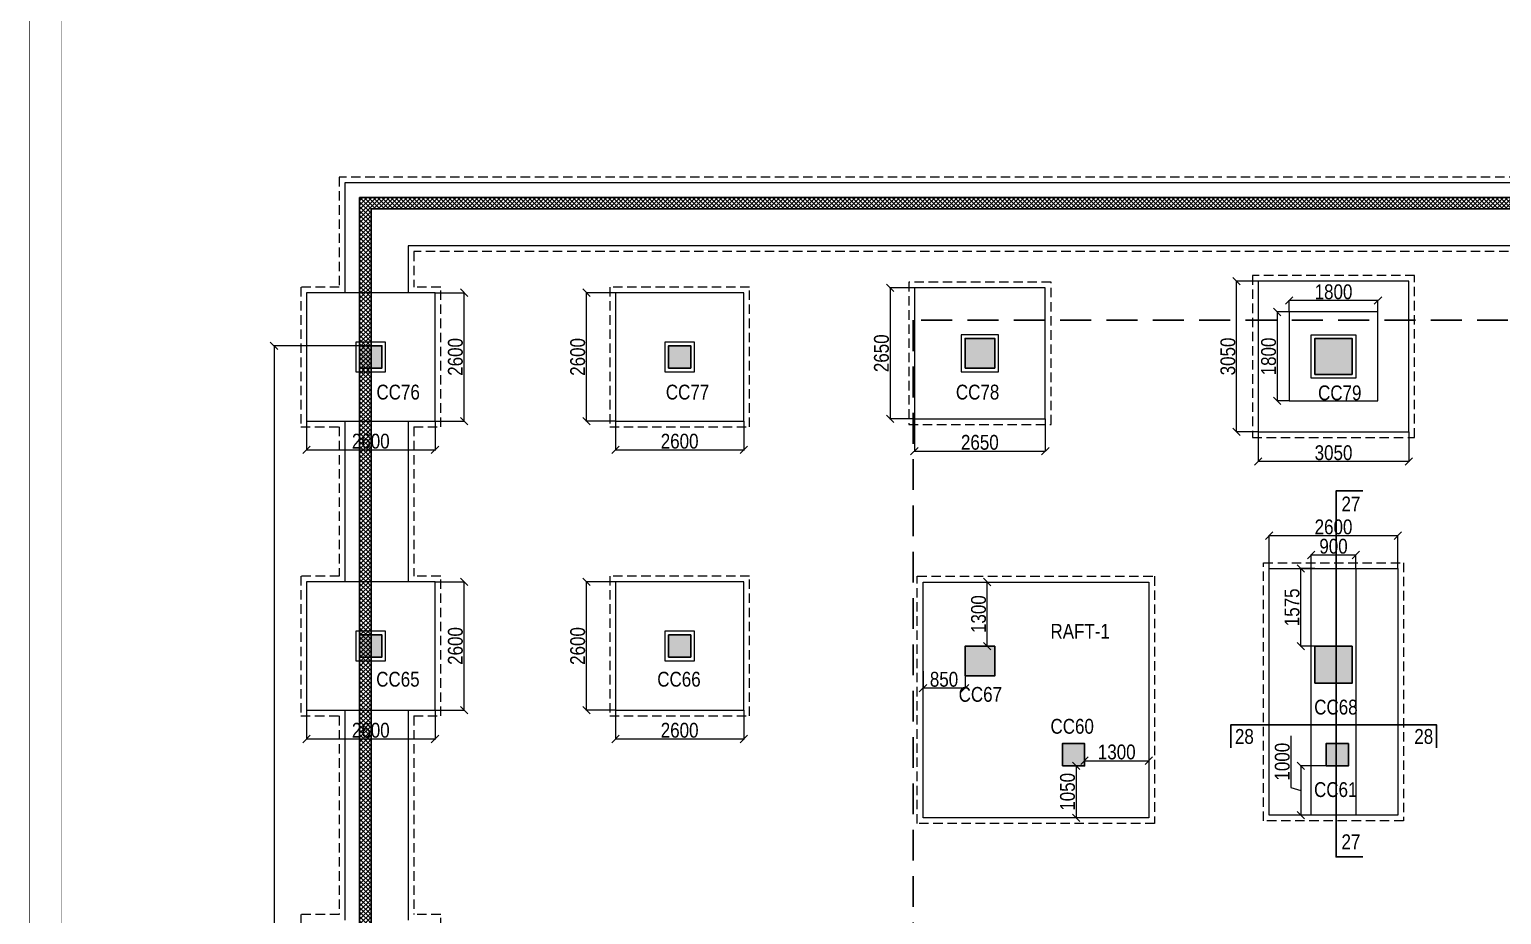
# Model space of a CAD drawing. Header units: millimetres. Extents: x 1112055 to 3390982, y -148532 to 766891.
# Drawn here: x 2860837 to 2890626, y 354733 to 372645 of the extents above; entities that cross this region are included whole.
import ezdxf

# ---------------------------------------------------------------- set-up
doc = ezdxf.new("R2010")
doc.units = ezdxf.units.MM
doc.header["$PDMODE"] = 35
doc.header["$PDSIZE"] = -25
doc.linetypes.add('DASHED2', pattern=[0.375, 0.25, -0.125])
doc.linetypes.add('Hidden', pattern=[9.525, 6.35, -3.175])
for name, color, linetype, lineweight in [('B COL. NO.', 3, 'Continuous', 20), ('B FINAL COLUMN', 1, 'Continuous', 30), ('B FOOTING', 49, 'Continuous', 20), ('B FOOTING DIM', 234, 'Continuous', 9), ('B HATCH', 250, 'Continuous', 0), ('B P.C.C', 251, 'Continuous', 0), ('B TITLE BLOCK', 250, 'Continuous', 0)]:
    doc.layers.add(name, color=color, linetype=linetype, lineweight=lineweight)
doc.layers.add('B Pedestal', color=7, linetype='Continuous', lineweight=9, true_color=0x5c8948)
doc.layers.add('B-COL HT', color=7, linetype='Continuous', lineweight=0, true_color=0x4e4f45)
doc.styles.add('SWINC', font='swissc.ttf')
doc.dimstyles.new('BHOOMI', dxfattribs={"dimtxt": 230, "dimasz": 150, "dimexe": 10, "dimexo": 0, "dimgap": 25, "dimtad": 1, "dimdec": 0, "dimzin": 0, "dimdsep": 46, "dimtxsty": 'SWINC', "dimblk": 'OBLIQUE', "dimcen": 0.09, "dimclrd": 250, "dimclre": 250, "dimclrt": 256, "dimaunit": 1, "dimadec": 3, "dimazin": 0, "dimtfac": 1, "dimtdec": 0, "dimtofl": 0, "dimtmove": 1, "dimatfit": 3, "dimfxl": 100, "dimtolj": 1, "dimtzin": 0, "dimlwd": 9, "dimlwe": 5, "dimarcsym": 0})

# ---------------------------------------------------------------- blocks, each defined once
blk = doc.blocks.new('_Oblique')
at = {"color": 0, "linetype": 'ByBlock', "lineweight": -2}
blk.add_line((-0.5, -0.5), (0.5, 0.5), dxfattribs=at)
blk = doc.blocks.new('*D5028')
at = {"layer": 'B FOOTING DIM', "color": 250, "lineweight": 5, "ltscale": 0.5, "transparency": 16777216}
for p, q in [((2878744, 367417), (2878244, 367417)), ((2878254, 367417), (2878254, 364767)), ((2878744, 364767), (2878244, 364767))]:
    blk.add_line(p, q, dxfattribs=at)
at = {"layer": 'Defpoints', "color": 0, "transparency": 16777216}
for p in [(2878744, 367417), (2878254, 364767), (2878744, 364767)]:
    blk.add_point(p, dxfattribs=at)
at = {"layer": 'B FOOTING DIM', "color": 250, "lineweight": 5, "transparency": 16777216, "xscale": 150, "yscale": 150, "zscale": 150}
for p, rotation in [((2878254, 367417), 90), ((2878254, 364767), 270)]:
    blk.add_blockref('_Oblique', p, dxfattribs=dict(at, rotation=rotation))
at = {"layer": 'B FOOTING DIM', "transparency": 16777216, "insert": (2878079, 366092), "char_height": 300, "attachment_point": 5, "rotation": 90, "style": 'SWINC'}
blk.add_mtext('\\A1;2650', dxfattribs=at)
blk = doc.blocks.new('*D5029')
at = {"layer": 'B FOOTING DIM', "color": 250, "lineweight": 5, "ltscale": 0.5, "transparency": 16777216}
for p, q in [((2878744, 364767), (2878744, 364103)), ((2881394, 364767), (2881394, 364103)), ((2878744, 364113), (2881394, 364113))]:
    blk.add_line(p, q, dxfattribs=at)
at = {"layer": 'Defpoints', "color": 0, "transparency": 16777216}
for p in [(2878744, 364767), (2881394, 364767), (2881394, 364113)]:
    blk.add_point(p, dxfattribs=at)
at = {"layer": 'B FOOTING DIM', "color": 250, "lineweight": 5, "transparency": 16777216, "xscale": 150, "yscale": 150, "zscale": 150, "rotation": 180}
blk.add_blockref('_Oblique', (2878744, 364113), dxfattribs=at)
at = {"layer": 'B FOOTING DIM', "color": 250, "lineweight": 5, "transparency": 16777216, "xscale": 150, "yscale": 150, "zscale": 150}
blk.add_blockref('_Oblique', (2881394, 364113), dxfattribs=at)
at = {"layer": 'B FOOTING DIM', "transparency": 16777216, "insert": (2880069, 364288), "char_height": 300, "attachment_point": 5, "style": 'SWINC'}
blk.add_mtext('\\A1;2650', dxfattribs=at)
blk = doc.blocks.new('*D5060')
at = {"layer": 'B FOOTING DIM', "color": 250, "lineweight": 5, "ltscale": 0.5, "transparency": 16777216}
for p, q in [((2885701, 367552), (2885255, 367552)), ((2885265, 364502), (2885265, 367552)), ((2885701, 364502), (2885255, 364502))]:
    blk.add_line(p, q, dxfattribs=at)
at = {"layer": 'Defpoints', "color": 0, "transparency": 16777216}
for p in [(2885265, 367552), (2885701, 367552), (2885701, 364502)]:
    blk.add_point(p, dxfattribs=at)
at = {"layer": 'B FOOTING DIM', "color": 250, "lineweight": 5, "transparency": 16777216, "xscale": 150, "yscale": 150, "zscale": 150}
for p, rotation in [((2885265, 367552), 90), ((2885265, 364502), 270)]:
    blk.add_blockref('_Oblique', p, dxfattribs=dict(at, rotation=rotation))
at = {"layer": 'B FOOTING DIM', "transparency": 16777216, "insert": (2885090, 366027), "char_height": 300, "attachment_point": 5, "rotation": 90, "style": 'SWINC'}
blk.add_mtext('\\A1;3050', dxfattribs=at)
blk = doc.blocks.new('*D5061')
at = {"layer": 'B FOOTING DIM', "color": 250, "lineweight": 5, "ltscale": 0.5, "transparency": 16777216}
for p, q in [((2885701, 364502), (2885701, 363892)), ((2888751, 364502), (2888751, 363892)), ((2888751, 363902), (2885701, 363902))]:
    blk.add_line(p, q, dxfattribs=at)
at = {"layer": 'Defpoints', "color": 0, "transparency": 16777216}
for p in [(2885701, 364502), (2888751, 364502), (2885701, 363902)]:
    blk.add_point(p, dxfattribs=at)
at = {"layer": 'B FOOTING DIM', "color": 250, "lineweight": 5, "transparency": 16777216, "xscale": 150, "yscale": 150, "zscale": 150, "rotation": 180}
blk.add_blockref('_Oblique', (2885701, 363902), dxfattribs=at)
at = {"layer": 'B FOOTING DIM', "color": 250, "lineweight": 5, "transparency": 16777216, "xscale": 150, "yscale": 150, "zscale": 150}
blk.add_blockref('_Oblique', (2888751, 363902), dxfattribs=at)
at = {"layer": 'B FOOTING DIM', "transparency": 16777216, "insert": (2887226, 364077), "char_height": 300, "attachment_point": 5, "style": 'SWINC'}
blk.add_mtext('\\A1;3050', dxfattribs=at)
blk = doc.blocks.new('*D5062')
at = {"layer": 'B FOOTING DIM', "color": 250, "lineweight": 5, "ltscale": 0.5, "transparency": 16777216}
for p, q in [((2886326, 366927), (2886326, 367169)), ((2888126, 367159), (2886326, 367159)), ((2888126, 366927), (2888126, 367169))]:
    blk.add_line(p, q, dxfattribs=at)
at = {"layer": 'Defpoints', "color": 0, "transparency": 16777216}
for p in [(2886326, 367159), (2886326, 366927), (2888126, 366927)]:
    blk.add_point(p, dxfattribs=at)
at = {"layer": 'B FOOTING DIM', "color": 250, "lineweight": 5, "transparency": 16777216, "xscale": 150, "yscale": 150, "zscale": 150, "rotation": 180}
blk.add_blockref('_Oblique', (2886326, 367159), dxfattribs=at)
at = {"layer": 'B FOOTING DIM', "color": 250, "lineweight": 5, "transparency": 16777216, "xscale": 150, "yscale": 150, "zscale": 150}
blk.add_blockref('_Oblique', (2888126, 367159), dxfattribs=at)
at = {"layer": 'B FOOTING DIM', "transparency": 16777216, "insert": (2887226, 367334), "char_height": 300, "attachment_point": 5, "style": 'SWINC'}
blk.add_mtext('\\A1;1800', dxfattribs=at)
blk = doc.blocks.new('*D5063')
at = {"layer": 'B FOOTING DIM', "color": 250, "lineweight": 5, "ltscale": 0.5, "transparency": 16777216}
for p, q in [((2886326, 366927), (2886078, 366927)), ((2886088, 366927), (2886088, 365127)), ((2886326, 365127), (2886078, 365127))]:
    blk.add_line(p, q, dxfattribs=at)
at = {"layer": 'Defpoints', "color": 0, "transparency": 16777216}
for p in [(2886326, 366927), (2886088, 365127), (2886326, 365127)]:
    blk.add_point(p, dxfattribs=at)
at = {"layer": 'B FOOTING DIM', "color": 250, "lineweight": 5, "transparency": 16777216, "xscale": 150, "yscale": 150, "zscale": 150}
for p, rotation in [((2886088, 366927), 90), ((2886088, 365127), 270)]:
    blk.add_blockref('_Oblique', p, dxfattribs=dict(at, rotation=rotation))
at = {"layer": 'B FOOTING DIM', "transparency": 16777216, "insert": (2885913, 366027), "char_height": 300, "attachment_point": 5, "rotation": 90, "style": 'SWINC'}
blk.add_mtext('\\A1;1800', dxfattribs=at)
blk = doc.blocks.new('*D5074')
at = {"layer": 'B FOOTING DIM', "color": 250, "lineweight": 5, "ltscale": 0.5, "transparency": 16777216}
for p, q in [((2886851, 361737), (2886552, 361737)), ((2886562, 360162), (2886562, 361737)), ((2886851, 360162), (2886552, 360162))]:
    blk.add_line(p, q, dxfattribs=at)
at = {"layer": 'Defpoints', "color": 0, "transparency": 16777216}
for p in [(2886562, 361737), (2886851, 361737), (2886851, 360162)]:
    blk.add_point(p, dxfattribs=at)
at = {"layer": 'B FOOTING DIM', "color": 250, "lineweight": 5, "transparency": 16777216, "xscale": 150, "yscale": 150, "zscale": 150}
for p, rotation in [((2886562, 361737), 90), ((2886562, 360162), 270)]:
    blk.add_blockref('_Oblique', p, dxfattribs=dict(at, rotation=rotation))
at = {"layer": 'B FOOTING DIM', "transparency": 16777216, "insert": (2886387, 360950), "char_height": 300, "attachment_point": 5, "rotation": 90, "style": 'SWINC'}
blk.add_mtext('\\A1;1575', dxfattribs=at)
blk = doc.blocks.new('*D5075')
at = {"layer": 'B FOOTING DIM', "color": 250, "lineweight": 5, "ltscale": 0.5, "transparency": 16777216}
for p, q in [((2886365, 358352), (2886365, 357302)), ((2887076, 357742), (2886552, 357742)), ((2886562, 357742), (2886562, 356742)), ((2886365, 357302), (2886562, 357242)), ((2887076, 356742), (2886552, 356742))]:
    blk.add_line(p, q, dxfattribs=at)
at = {"layer": 'Defpoints', "color": 0, "transparency": 16777216}
for p in [(2887076, 357742), (2886562, 356742), (2887076, 356742)]:
    blk.add_point(p, dxfattribs=at)
at = {"layer": 'B FOOTING DIM', "color": 250, "lineweight": 5, "transparency": 16777216, "xscale": 150, "yscale": 150, "zscale": 150}
for p, rotation in [((2886562, 357742), 90), ((2886562, 356742), 270)]:
    blk.add_blockref('_Oblique', p, dxfattribs=dict(at, rotation=rotation))
at = {"layer": 'B FOOTING DIM', "transparency": 16777216, "insert": (2886190, 357827), "char_height": 300, "attachment_point": 5, "rotation": 90, "style": 'SWINC'}
blk.add_mtext('\\A1;1000', dxfattribs=at)
blk = doc.blocks.new('*D5076')
at = {"layer": 'B FOOTING DIM', "color": 250, "lineweight": 5, "ltscale": 0.5, "transparency": 16777216}
for p, q in [((2886776, 361737), (2886776, 362020)), ((2886776, 362010), (2887676, 362010)), ((2887676, 361737), (2887676, 362020))]:
    blk.add_line(p, q, dxfattribs=at)
at = {"layer": 'Defpoints', "color": 0, "transparency": 16777216}
for p in [(2887676, 362010), (2886776, 361737), (2887676, 361737)]:
    blk.add_point(p, dxfattribs=at)
at = {"layer": 'B FOOTING DIM', "color": 250, "lineweight": 5, "transparency": 16777216, "xscale": 150, "yscale": 150, "zscale": 150, "rotation": 180}
blk.add_blockref('_Oblique', (2886776, 362010), dxfattribs=at)
at = {"layer": 'B FOOTING DIM', "color": 250, "lineweight": 5, "transparency": 16777216, "xscale": 150, "yscale": 150, "zscale": 150}
blk.add_blockref('_Oblique', (2887676, 362010), dxfattribs=at)
at = {"layer": 'B FOOTING DIM', "transparency": 16777216, "insert": (2887226, 362185), "char_height": 300, "attachment_point": 5, "style": 'SWINC'}
blk.add_mtext('\\A1;900', dxfattribs=at)
blk = doc.blocks.new('*D5077')
at = {"layer": 'B FOOTING DIM', "color": 250, "lineweight": 5, "ltscale": 0.5, "transparency": 16777216}
for p, q in [((2885926, 361737), (2885926, 362411)), ((2885926, 362401), (2888526, 362401)), ((2888526, 361737), (2888526, 362411))]:
    blk.add_line(p, q, dxfattribs=at)
at = {"layer": 'Defpoints', "color": 0, "transparency": 16777216}
for p in [(2888526, 362401), (2885926, 361737), (2888526, 361737)]:
    blk.add_point(p, dxfattribs=at)
at = {"layer": 'B FOOTING DIM', "color": 250, "lineweight": 5, "transparency": 16777216, "xscale": 150, "yscale": 150, "zscale": 150, "rotation": 180}
blk.add_blockref('_Oblique', (2885926, 362401), dxfattribs=at)
at = {"layer": 'B FOOTING DIM', "color": 250, "lineweight": 5, "transparency": 16777216, "xscale": 150, "yscale": 150, "zscale": 150}
blk.add_blockref('_Oblique', (2888526, 362401), dxfattribs=at)
at = {"layer": 'B FOOTING DIM', "transparency": 16777216, "insert": (2887226, 362576), "char_height": 300, "attachment_point": 5, "style": 'SWINC'}
blk.add_mtext('\\A1;2600', dxfattribs=at)
blk = doc.blocks.new('*D5129')
at = {"layer": 'B FOOTING DIM', "color": 250, "lineweight": 5, "ltscale": 0.5, "transparency": 16777216}
for p, q in [((2882189, 357987), (2882189, 357837)), ((2882189, 357847), (2883489, 357847)), ((2883489, 357971), (2883489, 357837))]:
    blk.add_line(p, q, dxfattribs=at)
at = {"layer": 'Defpoints', "color": 0, "transparency": 16777216}
for p in [(2882189, 357987), (2883489, 357971), (2883489, 357847)]:
    blk.add_point(p, dxfattribs=at)
at = {"layer": 'B FOOTING DIM', "color": 250, "lineweight": 5, "transparency": 16777216, "xscale": 150, "yscale": 150, "zscale": 150, "rotation": 180}
blk.add_blockref('_Oblique', (2882189, 357847), dxfattribs=at)
at = {"layer": 'B FOOTING DIM', "color": 250, "lineweight": 5, "transparency": 16777216, "xscale": 150, "yscale": 150, "zscale": 150}
blk.add_blockref('_Oblique', (2883489, 357847), dxfattribs=at)
at = {"layer": 'B FOOTING DIM', "transparency": 16777216, "insert": (2882839, 358022), "char_height": 300, "attachment_point": 5, "style": 'SWINC'}
blk.add_mtext('\\A1;1300', dxfattribs=at)
blk = doc.blocks.new('*D5130')
at = {"layer": 'B FOOTING DIM', "color": 250, "lineweight": 5, "ltscale": 0.5, "transparency": 16777216}
for p, q in [((2878919, 359657), (2878919, 359307)), ((2879769, 359662), (2879769, 359307)), ((2879769, 359317), (2878919, 359317))]:
    blk.add_line(p, q, dxfattribs=at)
at = {"layer": 'Defpoints', "color": 0, "transparency": 16777216}
for p in [(2878919, 359657), (2879769, 359662), (2878919, 359317)]:
    blk.add_point(p, dxfattribs=at)
at = {"layer": 'B FOOTING DIM', "color": 250, "lineweight": 5, "transparency": 16777216, "xscale": 150, "yscale": 150, "zscale": 150, "rotation": 180}
blk.add_blockref('_Oblique', (2878919, 359317), dxfattribs=at)
at = {"layer": 'B FOOTING DIM', "color": 250, "lineweight": 5, "transparency": 16777216, "xscale": 150, "yscale": 150, "zscale": 150}
blk.add_blockref('_Oblique', (2879769, 359317), dxfattribs=at)
at = {"layer": 'B FOOTING DIM', "transparency": 16777216, "insert": (2879344, 359492), "char_height": 300, "attachment_point": 5, "style": 'SWINC'}
blk.add_mtext('\\A1;850', dxfattribs=at)
blk = doc.blocks.new('*D5131')
at = {"layer": 'B FOOTING DIM', "color": 250, "lineweight": 5, "ltscale": 0.5, "transparency": 16777216}
for p, q in [((2882189, 357742), (2882009, 357742)), ((2882019, 357742), (2882019, 356692)), ((2882189, 356692), (2882009, 356692))]:
    blk.add_line(p, q, dxfattribs=at)
at = {"layer": 'Defpoints', "color": 0, "transparency": 16777216}
for p in [(2882189, 357742), (2882019, 356692), (2882189, 356692)]:
    blk.add_point(p, dxfattribs=at)
at = {"layer": 'B FOOTING DIM', "color": 250, "lineweight": 5, "transparency": 16777216, "xscale": 150, "yscale": 150, "zscale": 150}
for p, rotation in [((2882019, 357742), 90), ((2882019, 356692), 270)]:
    blk.add_blockref('_Oblique', p, dxfattribs=dict(at, rotation=rotation))
at = {"layer": 'B FOOTING DIM', "transparency": 16777216, "insert": (2881844, 357217), "char_height": 300, "attachment_point": 5, "rotation": 90, "style": 'SWINC'}
blk.add_mtext('\\A1;1050', dxfattribs=at)
blk = doc.blocks.new('*D5132')
at = {"layer": 'B FOOTING DIM', "color": 250, "lineweight": 5, "ltscale": 0.5, "transparency": 16777216}
for p, q in [((2880069, 361463), (2880229, 361463)), ((2880219, 360162), (2880219, 361463)), ((2880069, 360162), (2880229, 360162))]:
    blk.add_line(p, q, dxfattribs=at)
at = {"layer": 'Defpoints', "color": 0, "transparency": 16777216}
for p in [(2880069, 361463), (2880219, 361463), (2880069, 360162)]:
    blk.add_point(p, dxfattribs=at)
at = {"layer": 'B FOOTING DIM', "color": 250, "lineweight": 5, "transparency": 16777216, "xscale": 150, "yscale": 150, "zscale": 150}
for p, rotation in [((2880219, 361463), 90), ((2880219, 360162), 270)]:
    blk.add_blockref('_Oblique', p, dxfattribs=dict(at, rotation=rotation))
at = {"layer": 'B FOOTING DIM', "transparency": 16777216, "insert": (2880044, 360813), "char_height": 300, "attachment_point": 5, "rotation": 90, "style": 'SWINC'}
blk.add_mtext('\\A1;1300', dxfattribs=at)
blk = doc.blocks.new('*D5167')
at = {"layer": 'B FOOTING DIM', "color": 250, "lineweight": 5, "ltscale": 0.5, "transparency": 16777216}
for p, q in [((2866444, 358868), (2866444, 358276)), ((2869044, 358868), (2869044, 358276)), ((2866444, 358286), (2869044, 358286))]:
    blk.add_line(p, q, dxfattribs=at)
at = {"layer": 'Defpoints', "color": 0, "transparency": 16777216}
for p in [(2866444, 358868), (2869044, 358868), (2869044, 358286)]:
    blk.add_point(p, dxfattribs=at)
at = {"layer": 'B FOOTING DIM', "color": 250, "lineweight": 5, "transparency": 16777216, "xscale": 150, "yscale": 150, "zscale": 150, "rotation": 180}
blk.add_blockref('_Oblique', (2866444, 358286), dxfattribs=at)
at = {"layer": 'B FOOTING DIM', "color": 250, "lineweight": 5, "transparency": 16777216, "xscale": 150, "yscale": 150, "zscale": 150}
blk.add_blockref('_Oblique', (2869044, 358286), dxfattribs=at)
at = {"layer": 'B FOOTING DIM', "transparency": 16777216, "insert": (2867744, 358461), "char_height": 300, "attachment_point": 5, "style": 'SWINC'}
blk.add_mtext('\\A1;2600', dxfattribs=at)
blk = doc.blocks.new('*D5168')
at = {"layer": 'B FOOTING DIM', "color": 250, "lineweight": 5, "ltscale": 0.5, "transparency": 16777216}
for p, q in [((2869044, 361468), (2869642, 361468)), ((2869632, 358868), (2869632, 361468)), ((2869044, 358868), (2869642, 358868))]:
    blk.add_line(p, q, dxfattribs=at)
at = {"layer": 'Defpoints', "color": 0, "transparency": 16777216}
for p in [(2869044, 361468), (2869632, 361468), (2869044, 358868)]:
    blk.add_point(p, dxfattribs=at)
at = {"layer": 'B FOOTING DIM', "color": 250, "lineweight": 5, "transparency": 16777216, "xscale": 150, "yscale": 150, "zscale": 150}
for p, rotation in [((2869632, 361468), 90), ((2869632, 358868), 270)]:
    blk.add_blockref('_Oblique', p, dxfattribs=dict(at, rotation=rotation))
at = {"layer": 'B FOOTING DIM', "transparency": 16777216, "insert": (2869457, 360168), "char_height": 300, "attachment_point": 5, "rotation": 90, "style": 'SWINC'}
blk.add_mtext('\\A1;2600', dxfattribs=at)
blk = doc.blocks.new('*D5169')
at = {"layer": 'B FOOTING DIM', "color": 250, "lineweight": 5, "ltscale": 0.5, "transparency": 16777216}
for p, q in [((2872694, 358868), (2872694, 358276)), ((2875294, 358868), (2875294, 358276)), ((2872694, 358286), (2875294, 358286))]:
    blk.add_line(p, q, dxfattribs=at)
at = {"layer": 'Defpoints', "color": 0, "transparency": 16777216}
for p in [(2872694, 358868), (2875294, 358868), (2875294, 358286)]:
    blk.add_point(p, dxfattribs=at)
at = {"layer": 'B FOOTING DIM', "color": 250, "lineweight": 5, "transparency": 16777216, "xscale": 150, "yscale": 150, "zscale": 150, "rotation": 180}
blk.add_blockref('_Oblique', (2872694, 358286), dxfattribs=at)
at = {"layer": 'B FOOTING DIM', "color": 250, "lineweight": 5, "transparency": 16777216, "xscale": 150, "yscale": 150, "zscale": 150}
blk.add_blockref('_Oblique', (2875294, 358286), dxfattribs=at)
at = {"layer": 'B FOOTING DIM', "transparency": 16777216, "insert": (2873994, 358461), "char_height": 300, "attachment_point": 5, "style": 'SWINC'}
blk.add_mtext('\\A1;2600', dxfattribs=at)
blk = doc.blocks.new('*D5170')
at = {"layer": 'B FOOTING DIM', "color": 250, "lineweight": 5, "ltscale": 0.5, "transparency": 16777216}
for p, q in [((2872694, 361468), (2872097, 361468)), ((2872107, 358868), (2872107, 361468)), ((2872694, 358868), (2872097, 358868))]:
    blk.add_line(p, q, dxfattribs=at)
at = {"layer": 'Defpoints', "color": 0, "transparency": 16777216}
for p in [(2872107, 361468), (2872694, 361468), (2872694, 358868)]:
    blk.add_point(p, dxfattribs=at)
at = {"layer": 'B FOOTING DIM', "color": 250, "lineweight": 5, "transparency": 16777216, "xscale": 150, "yscale": 150, "zscale": 150}
for p, rotation in [((2872107, 361468), 90), ((2872107, 358868), 270)]:
    blk.add_blockref('_Oblique', p, dxfattribs=dict(at, rotation=rotation))
at = {"layer": 'B FOOTING DIM', "transparency": 16777216, "insert": (2871932, 360168), "char_height": 300, "attachment_point": 5, "rotation": 90, "style": 'SWINC'}
blk.add_mtext('\\A1;2600', dxfattribs=at)
blk = doc.blocks.new('*D5171')
at = {"layer": 'B FOOTING DIM', "color": 250, "lineweight": 5, "ltscale": 0.5, "transparency": 16777216}
for p, q in [((2866444, 364718), (2866444, 364126)), ((2869044, 364718), (2869044, 364126)), ((2866444, 364136), (2869044, 364136))]:
    blk.add_line(p, q, dxfattribs=at)
at = {"layer": 'Defpoints', "color": 0, "transparency": 16777216}
for p in [(2866444, 364718), (2869044, 364718), (2869044, 364136)]:
    blk.add_point(p, dxfattribs=at)
at = {"layer": 'B FOOTING DIM', "color": 250, "lineweight": 5, "transparency": 16777216, "xscale": 150, "yscale": 150, "zscale": 150, "rotation": 180}
blk.add_blockref('_Oblique', (2866444, 364136), dxfattribs=at)
at = {"layer": 'B FOOTING DIM', "color": 250, "lineweight": 5, "transparency": 16777216, "xscale": 150, "yscale": 150, "zscale": 150}
blk.add_blockref('_Oblique', (2869044, 364136), dxfattribs=at)
at = {"layer": 'B FOOTING DIM', "transparency": 16777216, "insert": (2867744, 364311), "char_height": 300, "attachment_point": 5, "style": 'SWINC'}
blk.add_mtext('\\A1;2600', dxfattribs=at)
blk = doc.blocks.new('*D5172')
at = {"layer": 'B FOOTING DIM', "color": 250, "lineweight": 5, "ltscale": 0.5, "transparency": 16777216}
for p, q in [((2869044, 367318), (2869642, 367318)), ((2869632, 364718), (2869632, 367318)), ((2869044, 364718), (2869642, 364718))]:
    blk.add_line(p, q, dxfattribs=at)
at = {"layer": 'Defpoints', "color": 0, "transparency": 16777216}
for p in [(2869044, 367318), (2869632, 367318), (2869044, 364718)]:
    blk.add_point(p, dxfattribs=at)
at = {"layer": 'B FOOTING DIM', "color": 250, "lineweight": 5, "transparency": 16777216, "xscale": 150, "yscale": 150, "zscale": 150}
for p, rotation in [((2869632, 367318), 90), ((2869632, 364718), 270)]:
    blk.add_blockref('_Oblique', p, dxfattribs=dict(at, rotation=rotation))
at = {"layer": 'B FOOTING DIM', "transparency": 16777216, "insert": (2869457, 366018), "char_height": 300, "attachment_point": 5, "rotation": 90, "style": 'SWINC'}
blk.add_mtext('\\A1;2600', dxfattribs=at)
blk = doc.blocks.new('*D5173')
at = {"layer": 'B FOOTING DIM', "color": 250, "lineweight": 5, "ltscale": 0.5, "transparency": 16777216}
for p, q in [((2872694, 364718), (2872694, 364126)), ((2875294, 364718), (2875294, 364126)), ((2872694, 364136), (2875294, 364136))]:
    blk.add_line(p, q, dxfattribs=at)
at = {"layer": 'Defpoints', "color": 0, "transparency": 16777216}
for p in [(2872694, 364718), (2875294, 364718), (2875294, 364136)]:
    blk.add_point(p, dxfattribs=at)
at = {"layer": 'B FOOTING DIM', "color": 250, "lineweight": 5, "transparency": 16777216, "xscale": 150, "yscale": 150, "zscale": 150, "rotation": 180}
blk.add_blockref('_Oblique', (2872694, 364136), dxfattribs=at)
at = {"layer": 'B FOOTING DIM', "color": 250, "lineweight": 5, "transparency": 16777216, "xscale": 150, "yscale": 150, "zscale": 150}
blk.add_blockref('_Oblique', (2875294, 364136), dxfattribs=at)
at = {"layer": 'B FOOTING DIM', "transparency": 16777216, "insert": (2873994, 364311), "char_height": 300, "attachment_point": 5, "style": 'SWINC'}
blk.add_mtext('\\A1;2600', dxfattribs=at)
blk = doc.blocks.new('*D5174')
at = {"layer": 'B FOOTING DIM', "color": 250, "lineweight": 5, "ltscale": 0.5, "transparency": 16777216}
for p, q in [((2872694, 367318), (2872097, 367318)), ((2872107, 364718), (2872107, 367318)), ((2872694, 364718), (2872097, 364718))]:
    blk.add_line(p, q, dxfattribs=at)
at = {"layer": 'Defpoints', "color": 0, "transparency": 16777216}
for p in [(2872107, 367318), (2872694, 367318), (2872694, 364718)]:
    blk.add_point(p, dxfattribs=at)
at = {"layer": 'B FOOTING DIM', "color": 250, "lineweight": 5, "transparency": 16777216, "xscale": 150, "yscale": 150, "zscale": 150}
for p, rotation in [((2872107, 367318), 90), ((2872107, 364718), 270)]:
    blk.add_blockref('_Oblique', p, dxfattribs=dict(at, rotation=rotation))
at = {"layer": 'B FOOTING DIM', "transparency": 16777216, "insert": (2871932, 366018), "char_height": 300, "attachment_point": 5, "rotation": 90, "style": 'SWINC'}
blk.add_mtext('\\A1;2600', dxfattribs=at)
blk = doc.blocks.new('*D5175')
at = {"layer": 'B FOOTING DIM', "color": 3, "lineweight": 5, "ltscale": 0.5, "transparency": 16777216}
for p, q in [((2867519, 366243), (2865776, 366243)), ((2865786, 366243), (2865786, 340398)), ((2867519, 340398), (2865776, 340398))]:
    blk.add_line(p, q, dxfattribs=at)
at = {"layer": 'Defpoints', "color": 0, "transparency": 16777216}
for p in [(2867519, 366243), (2865786, 340398), (2867519, 340398)]:
    blk.add_point(p, dxfattribs=at)
at = {"layer": 'B FOOTING DIM', "color": 3, "lineweight": 5, "transparency": 16777216, "xscale": 150, "yscale": 150, "zscale": 150}
for p, rotation in [((2865786, 366243), 90), ((2865786, 340398), 270)]:
    blk.add_blockref('_Oblique', p, dxfattribs=dict(at, rotation=rotation))
at = {"layer": 'B FOOTING DIM', "transparency": 16777216, "insert": (2865611, 353320), "char_height": 300, "attachment_point": 5, "rotation": 90, "style": 'SWINC'}
blk.add_mtext('\\A1;{\\C3;SECTION - PP}', dxfattribs=at)

msp = doc.modelspace()

# ---------------------------------------------------------------- hatches: boundary and pattern name
at = {"layer": 'B HATCH', "lineweight": 0}
h = msp.add_hatch(dxfattribs=at)
h.set_pattern_fill('ANSI37', color=250, scale=20, style=0)
h.set_pattern_definition([(45, (1154208.626, -149308.41), (-44.9012806, 44.9012806), []), (135, (1154208.626, -149308.41), (-44.9012806, -44.9012806), [])])
h.paths.add_polyline_path([(2930839.2, 369281.5), (2930839.2, 372824.4), (2923664.2, 372698.5), (2923664.2, 369281.7)], flags=16)
h.paths.add_polyline_path([(2904975.2, 369828.2), (2909924.2, 369828.2), (2909924.2, 372457.1), (2904975.2, 372370.2)], flags=16)
h.paths.add_polyline_path([(2911814.2, 372490.5), (2912264.2, 372498.4), (2912264.2, 369281.2), (2911814.2, 369281.2)], flags=16)
h.paths.add_polyline_path([(2867749.2, 369013), (2867749.2, 260347.4), (2918209.2, 260347.4), (2918209.2, 300147.4), (2930839.2, 300147.4), (2930839.2, 369051.5), (2911800.8, 369052), (2911800.8, 366392.4), (2911584.2, 366392.4), (2911584.2, 372486.5), (2910154.2, 372461.4), (2910154.2, 366392.4), (2909924.2, 366392.4), (2909924.2, 369598.2), (2900473.2, 369598.2), (2900473.2, 369013)], flags=16)
h.paths.add_polyline_path([(2923438.8, 372694.5), (2923438.8, 369281.7), (2916009.2, 369281.9), (2916009.2, 372564.1)], flags=16)
h.paths.add_polyline_path([(2912494.2, 369282), (2912494.2, 372502.4), (2915779.2, 372560.1), (2915779.2, 369281.9)], flags=16)
h.paths.add_polyline_path([(2900243.2, 369243), (2867519.2, 369243), (2867519.2, 260117.4), (2918439.2, 260117.4), (2918439.2, 299917.4), (2931069.2, 299917.4), (2931069.2, 373058.5), (2904745.2, 372596.5), (2904745.2, 369828.2), (2900243.2, 369828.2)])
at = {"layer": 'B-COL HT', "lineweight": 0}
h = msp.add_hatch(color=250, dxfattribs=at)
h.dxf.hatch_style = 1
h.paths.add_polyline_path([(2867519.2, 365792.6), (2867969.2, 365792.6), (2867969.2, 366242.6), (2867519.2, 366242.6)])
h = msp.add_hatch(color=250, dxfattribs=at)
h.dxf.hatch_style = 1
h.paths.add_polyline_path([(2873769.2, 365792.5), (2874219.2, 365792.5), (2874219.2, 366242.5), (2873769.2, 366242.5)])
h = msp.add_hatch(color=250, dxfattribs=at)
h.dxf.hatch_style = 1
h.paths.add_polyline_path([(2879769.2, 365792.4), (2880369.2, 365792.4), (2880369.2, 366392.4), (2879769.2, 366392.4)])
h = msp.add_hatch(color=250, dxfattribs=at)
h.dxf.hatch_style = 1
h.paths.add_polyline_path([(2886850.8, 365662.4), (2887600.8, 365662.4), (2887600.8, 366392.4), (2886850.8, 366392.4)])
h = msp.add_hatch(color=250, dxfattribs=at)
h.dxf.hatch_style = 1
h.paths.add_polyline_path([(2867519.2, 359942.6), (2867969.2, 359942.6), (2867969.2, 360392.6), (2867519.2, 360392.6)])
h = msp.add_hatch(color=250, dxfattribs=at)
h.dxf.hatch_style = 1
h.paths.add_polyline_path([(2873769.2, 359942.5), (2874219.2, 359942.5), (2874219.2, 360392.5), (2873769.2, 360392.5)])
h = msp.add_hatch(color=250, dxfattribs=at)
h.dxf.hatch_style = 1
h.paths.add_polyline_path([(2879769.2, 359562.4), (2880369.2, 359562.4), (2880369.2, 360162.4), (2879769.2, 360162.4)])
h = msp.add_hatch(color=250, dxfattribs=at)
h.dxf.hatch_style = 1
h.paths.add_polyline_path([(2886850.8, 359412.4), (2887600.8, 359412.4), (2887600.8, 360162.4), (2886850.8, 360162.4)])
h = msp.add_hatch(color=250, dxfattribs=at)
h.dxf.hatch_style = 1
h.paths.add_polyline_path([(2881739.2, 357742.4), (2882189.2, 357742.4), (2882189.2, 358192.4), (2881739.2, 358192.4)])
h = msp.add_hatch(color=250, dxfattribs=at)
h.dxf.hatch_style = 1
h.paths.add_polyline_path([(2881739.2, 357742.4), (2882189.2, 357742.4), (2882189.2, 358192.4), (2881739.2, 358192.4)])
h = msp.add_hatch(color=250, dxfattribs=at)
h.dxf.hatch_style = 1
h.paths.add_polyline_path([(2887075.8, 357742.4), (2887525.8, 357742.4), (2887525.8, 358192.4), (2887075.8, 358192.4)])

# ---------------------------------------------------------------- linework, layer by layer
at = {"color": 16, "linetype": 'DASHED2', "lineweight": 30, "ltscale": 2500}
msp.add_lwpolyline([(2878719.2, 324917.4), (2931069.2, 324917.4), (2931069.2, 366762.4), (2878719.2, 366762.4)], close=True, dxfattribs=at)
at = {"color": 6, "lineweight": 30}
for points in [[(2887818.5, 363305.5), (2887278.5, 363305.5), (2887278.5, 355900.5), (2887818.5, 355900.5)], [(2885148.5, 358105.5), (2885148.5, 358575.5), (2889309.6, 358575.5), (2889309.6, 358105.5)]]:
    msp.add_lwpolyline(points, dxfattribs=at)
at = {"layer": 'B FINAL COLUMN', "color": 16, "lineweight": 30}
msp.add_lwpolyline([(2900243.2, 369243), (2867519.2, 369243), (2867519.2, 260117.4), (2918439.2, 260117.4), (2918439.2, 299917.4), (2931069.2, 299917.4), (2931069.2, 373058.5), (2904745.2, 372596.5), (2904745.2, 369828.2), (2900243.2, 369828.2), (2900243.2, 369243)], dxfattribs=at)
msp.add_lwpolyline([(2867749.2, 260347.4), (2918209.2, 260347.4), (2918209.2, 300147.4), (2930839.2, 300147.4), (2930839.2, 369051.5), (2911800.8, 369052), (2911800.8, 366392.4), (2911584.2, 366392.4), (2911584.2, 372486.5), (2910154.2, 372461.4), (2910154.2, 366392.4), (2909924.2, 366392.4), (2909924.2, 369598.2), (2900473.2, 369598.2), (2900473.2, 369013), (2867749.2, 369013)], close=True, dxfattribs=at)
at = {"layer": 'B FINAL COLUMN', "color": 4}
for points in [[(2867519.2, 365792.6), (2867969.2, 365792.6), (2867969.2, 366242.6), (2867519.2, 366242.6)], [(2873769.2, 365792.5), (2874219.2, 365792.5), (2874219.2, 366242.5), (2873769.2, 366242.5)], [(2867519.2, 359942.6), (2867969.2, 359942.6), (2867969.2, 360392.6), (2867519.2, 360392.6)], [(2873769.2, 359942.5), (2874219.2, 359942.5), (2874219.2, 360392.5), (2873769.2, 360392.5)], [(2881739.2, 357742.4), (2882189.2, 357742.4), (2882189.2, 358192.4), (2881739.2, 358192.4)]]:
    msp.add_lwpolyline(points, close=True, dxfattribs=at)
at = {"layer": 'B FINAL COLUMN'}
for points in [[(2879769.2, 365792.4), (2880369.2, 365792.4), (2880369.2, 366392.4), (2879769.2, 366392.4)], [(2886850.8, 366392.4), (2887600.8, 366392.4), (2887600.8, 365662.4), (2886850.8, 365662.4)], [(2879769.2, 359562.4), (2880369.2, 359562.4), (2880369.2, 360162.4), (2879769.2, 360162.4)], [(2886850.8, 359412.4), (2887600.8, 359412.4), (2887600.8, 360162.4), (2886850.8, 360162.4)]]:
    msp.add_lwpolyline(points, close=True, dxfattribs=at)
at = {"layer": 'B FINAL COLUMN', "color": 5}
msp.add_lwpolyline([(2886850.8, 365662.4), (2887600.8, 365662.4), (2887600.8, 366392.4), (2886850.8, 366392.4)], close=True, dxfattribs=at)
at = {"layer": 'B FINAL COLUMN', "color": 1}
for points in [[(2881739.2, 357742.4), (2882189.2, 357742.4), (2882189.2, 358192.4), (2881739.2, 358192.4)], [(2887075.8, 357742.4), (2887525.8, 357742.4), (2887525.8, 358192.4), (2887075.8, 358192.4)]]:
    msp.add_lwpolyline(points, close=True, dxfattribs=at)
at = {"layer": 'B FOOTING'}
for points in [[(2931369.2, 367662.4), (2931369.2, 373363.8), (2904445.2, 372891.3), (2904445.2, 370128.2), (2899943.2, 370128.2), (2899943.2, 369543), (2867219.2, 369543), (2867219.2, 367317.6)], [(2909174.2, 367737.4), (2909174.2, 368848.2), (2901223.2, 368848.2), (2901223.2, 368263), (2868499.2, 368263), (2868499.2, 367317.6)], [(2867219.2, 364717.6), (2867219.2, 361467.6)], [(2868499.2, 364717.6), (2868499.2, 361467.6)], [(2867219.2, 358867.6), (2867219.2, 354618.6)], [(2868499.2, 358867.6), (2868499.2, 354618.6)]]:
    msp.add_lwpolyline(points, dxfattribs=at)
for points in [[(2866444.2, 364717.6), (2869044.2, 364717.6), (2869044.2, 367317.6), (2866444.2, 367317.6)], [(2872694.2, 364717.5), (2875294.2, 364717.5), (2875294.2, 367317.5), (2872694.2, 367317.5)], [(2878744.2, 364767.4), (2881394.2, 364767.4), (2881394.2, 367417.4), (2878744.2, 367417.4)], [(2885700.8, 364502.4), (2888750.8, 364502.4), (2888750.8, 367552.4), (2885700.8, 367552.4)], [(2886325.8, 365127.4), (2888125.8, 365127.4), (2888125.8, 366927.4), (2886325.8, 366927.4)], [(2885925.8, 361737.4), (2888525.8, 361737.4), (2888525.8, 356742.4), (2885925.8, 356742.4)], [(2866444.2, 358867.6), (2869044.2, 358867.6), (2869044.2, 361467.6), (2866444.2, 361467.6)], [(2872694.2, 358867.6), (2875294.2, 358867.6), (2875294.2, 361467.6), (2872694.2, 361467.6)], [(2883488.9, 356692.4), (2878919, 356692.4), (2878919, 361462.7), (2883488.9, 361462.7)]]:
    msp.add_lwpolyline(points, close=True, dxfattribs=at)
at = {"layer": 'B P.C.C', "color": 250, "linetype": 'Hidden', "lineweight": 0, "ltscale": 30}
for points in [[(2931484.2, 367777.4), (2931484.2, 373480.8), (2904330.2, 373004.3), (2904330.2, 370243.2), (2899828.2, 370243.2), (2899828.2, 369658), (2867104.2, 369658), (2867104.2, 367432.6)], [(2909059.2, 367852.4), (2909059.2, 368733.2), (2901338.2, 368733.2), (2901338.2, 368148), (2868614.2, 368148), (2868614.2, 367432.6)], [(2867104.2, 367432.6), (2866329.2, 367432.6), (2866329.2, 364602.6), (2867104.2, 364602.6)], [(2868614.2, 364602.6), (2869159.2, 364602.6), (2869159.2, 367432.6), (2868614.2, 367432.6)], [(2867104.2, 364602.6), (2867104.2, 361582.6)], [(2868614.2, 364602.6), (2868614.2, 361582.6)], [(2867104.2, 361582.6), (2866329.2, 361582.6), (2866329.2, 358752.6), (2867104.2, 358752.6)], [(2868614.2, 358752.6), (2869159.2, 358752.6), (2869159.2, 361582.6), (2868614.2, 361582.6)], [(2867104.2, 358752.6), (2867104.2, 354733.6)], [(2868614.2, 358752.6), (2868614.2, 354733.6)], [(2867104.2, 354733.6), (2866329.2, 354733.6), (2866329.2, 351903.6), (2867104.2, 351903.6)], [(2868614.2, 351903.6), (2869159.2, 351903.6), (2869159.2, 354733.6), (2868614.2, 354733.6)]]:
    msp.add_lwpolyline(points, dxfattribs=at)
for points in [[(2885585.8, 364387.4), (2888865.8, 364387.4), (2888865.8, 367667.4), (2885585.8, 367667.4)], [(2872579.2, 364602.5), (2875409.2, 364602.5), (2875409.2, 367432.5), (2872579.2, 367432.5)], [(2878629.2, 364652.4), (2881509.2, 364652.4), (2881509.2, 367532.4), (2878629.2, 367532.4)], [(2885810.8, 361852.4), (2888640.8, 361852.4), (2888640.8, 356627.4), (2885810.8, 356627.4)], [(2872579.2, 358752.6), (2875409.2, 358752.6), (2875409.2, 361582.6), (2872579.2, 361582.6)], [(2883603.9, 356577.4), (2878804, 356577.4), (2878804, 361577.7), (2883603.9, 361577.7)]]:
    msp.add_lwpolyline(points, close=True, dxfattribs=at)
at = {"layer": 'B Pedestal', "color": 87, "lineweight": 9}
for points in [[(2879694.2, 365717.4), (2880444.2, 365717.4), (2880444.2, 366467.4), (2879694.2, 366467.4)], [(2886775.8, 366467.4), (2887675.8, 366467.4), (2887675.8, 365587.4), (2886775.8, 365587.4)], [(2867444.2, 365717.6), (2868044.2, 365717.6), (2868044.2, 366317.6), (2867444.2, 366317.6)], [(2873694.2, 365717.5), (2874294.2, 365717.5), (2874294.2, 366317.5), (2873694.2, 366317.5)], [(2886775.8, 361737.4), (2887675.8, 361737.4), (2887675.8, 356742.4), (2886775.8, 356742.4)], [(2867444.2, 359867.6), (2868044.2, 359867.6), (2868044.2, 360467.6), (2867444.2, 360467.6)], [(2873694.2, 359867.5), (2874294.2, 359867.5), (2874294.2, 360467.5), (2873694.2, 360467.5)]]:
    msp.add_lwpolyline(points, close=True, dxfattribs=at)
at = {"layer": 'B TITLE BLOCK', "color": 1, "const_width": 8.39}
msp.add_lwpolyline([(2860841, 376187.5), (2958389.3, 376187.5), (2958389.3, 208514.6), (2860841, 208514.6)], close=True, dxfattribs=at)
at = {"layer": 'B TITLE BLOCK', "color": 250, "lineweight": 0, "const_width": 8.39}
msp.add_lwpolyline([(2861493.7, 375534.8), (2957736.7, 375534.8), (2957736.7, 209167.3), (2861493.7, 209167.3)], close=True, dxfattribs=at)

# ---------------------------------------------------------------- texts
at = {"color": 6, "lineweight": 30, "style": 'SWINC'}
for s, p in [('27', (2887387, 362891)), ('RAFT-1', (2881498.5, 360315.5)), ('28', (2885230.9, 358187.7)), ('28', (2888860.9, 358187.7)), ('27', (2887387, 356056))]:
    msp.add_text(s, height=300, dxfattribs=at).set_placement(p)
at = {"layer": 'B COL. NO.', "style": 'SWINC'}
for s, p in [('CC76', (2867858.7, 365156.1)), ('CC77', (2873714.6, 365156.1)), ('CC78', (2879584.3, 365156)), ('CC79', (2886913.1, 365140.4)), ('CC65', (2867853.7, 359345.4)), ('CC66', (2873541.7, 359345.4)), ('CC67', (2879640, 359038.9)), ('CC68', (2886835.3, 358781.5)), ('CC60', (2881498.6, 358392.8)), ('CC61', (2886831.9, 357111.5))]:
    msp.add_text(s, height=300, dxfattribs=at).set_placement(p)

# ---------------------------------------------------------------- dimensions: what is measured, and where the dimension line sits
at = {"layer": 'B FOOTING DIM', "color": 250, "ltscale": 0.5}
for base, p1, p2, angle, picture, middle in [((2885265.4, 367552.4), (2885700.8, 364502.4), (2885700.8, 367552.4), 90, '*D5060', (2885090.4, 366027.4)), ((2869631.6, 367317.6), (2869044.2, 364717.6), (2869044.2, 367317.6), 90, '*D5172', (2869456.6, 366017.6)), ((2872106.7, 367317.5), (2872694.2, 364717.5), (2872694.2, 367317.5), 90, '*D5174', (2871931.7, 366017.5)), ((2878254.3, 364767.4), (2878744.2, 367417.4), (2878744.2, 364767.4), 90, '*D5028', (2878079.3, 366092.4)), ((2886088.4, 365127.4), (2886325.8, 366927.4), (2886325.8, 365127.4), 90, '*D5063', (2885913.4, 366027.4)), ((2886562.1, 361737.4), (2886850.8, 360162.4), (2886850.8, 361737.4), 90, '*D5074', (2886387.1, 360949.9)), ((2869631.6, 361467.6), (2869044.2, 358867.6), (2869044.2, 361467.6), 90, '*D5168', (2869456.6, 360167.6)), ((2872106.7, 361467.6), (2872694.1, 358867.6), (2872694.1, 361467.6), 90, '*D5170', (2871931.7, 360167.6)), ((2880218.5, 361462.7), (2880069.2, 360162.4), (2880069.2, 361462.7), 270, '*D5132', (2880043.5, 360812.6)), ((2878919, 359317.3), (2879769.2, 359662.4), (2878919, 359656.5), 180, '*D5130', (2879344.1, 359492.3)), ((2883488.9, 357847.2), (2882189.2, 357987.4), (2883488.9, 357971), 180, '*D5129', (2882839, 358022.2)), ((2886562.1, 356742.4), (2887075.8, 357742.4), (2887075.8, 356742.4), 90, '*D5075', (2886189.6, 357326.7)), ((2882018.5, 356692.4), (2882189.2, 357742.4), (2882189.2, 356692.4), 270, '*D5131', (2881843.5, 357217.4))]:
    dim = msp.add_linear_dim(base=base, p1=p1, p2=p2, angle=angle, dimstyle='BHOOMI', override={"dimtxt": 300, "dimlwd": 5}, dxfattribs=at)
    dim.commit()
    dim.dimension.update_dxf_attribs({"geometry": picture, "text_midpoint": middle})
for base, p1, p2, picture, middle in [((2886325.8, 367158.7), (2888125.8, 366927.4), (2886325.8, 366927.4), '*D5062', (2887225.8, 367333.7)), ((2869044.2, 364136), (2866444.2, 364717.6), (2869044.2, 364717.6), '*D5171', (2867744.2, 364311)), ((2875294.2, 364136), (2872694.2, 364717.5), (2875294.2, 364717.5), '*D5173', (2873994.2, 364311)), ((2881394.2, 364113.1), (2878744.2, 364767.4), (2881394.2, 364767.4), '*D5029', (2880069.2, 364288.1)), ((2885700.8, 363902), (2888750.8, 364502.4), (2885700.8, 364502.4), '*D5061', (2887225.8, 364077)), ((2888525.8, 362401.1), (2885925.8, 361737.4), (2888525.8, 361737.4), '*D5077', (2887225.8, 362576.1)), ((2887675.8, 362010.2), (2886775.8, 361737.4), (2887675.8, 361737.4), '*D5076', (2887225.8, 362185.2)), ((2869044.2, 358286), (2866444.2, 358867.6), (2869044.2, 358867.6), '*D5167', (2867744.2, 358461)), ((2875294.2, 358286), (2872694.2, 358867.6), (2875294.2, 358867.6), '*D5169', (2873994.2, 358461))]:
    dim = msp.add_linear_dim(base=base, p1=p1, p2=p2, dimstyle='BHOOMI', override={"dimtxt": 300, "dimlwd": 5}, dxfattribs=at)
    dim.commit()
    dim.dimension.update_dxf_attribs({"geometry": picture, "text_midpoint": middle})
at = {"layer": 'B FOOTING DIM', "ltscale": 0.5}
dim = msp.add_linear_dim(base=(2865785.7, 340398.1), p1=(2867519.2, 366242.6), p2=(2867519.2, 340398.1), angle=90, text='{\\C3;SECTION - PP}', dimstyle='BHOOMI', override={"dimtxt": 300, "dimclrd": 3, "dimclre": 3, "dimlwd": 5}, dxfattribs=at)
dim.commit()
dim.dimension.update_dxf_attribs({"geometry": '*D5175', "text_midpoint": (2865610.7, 353320.3)})

doc.saveas('drawing.dxf')
